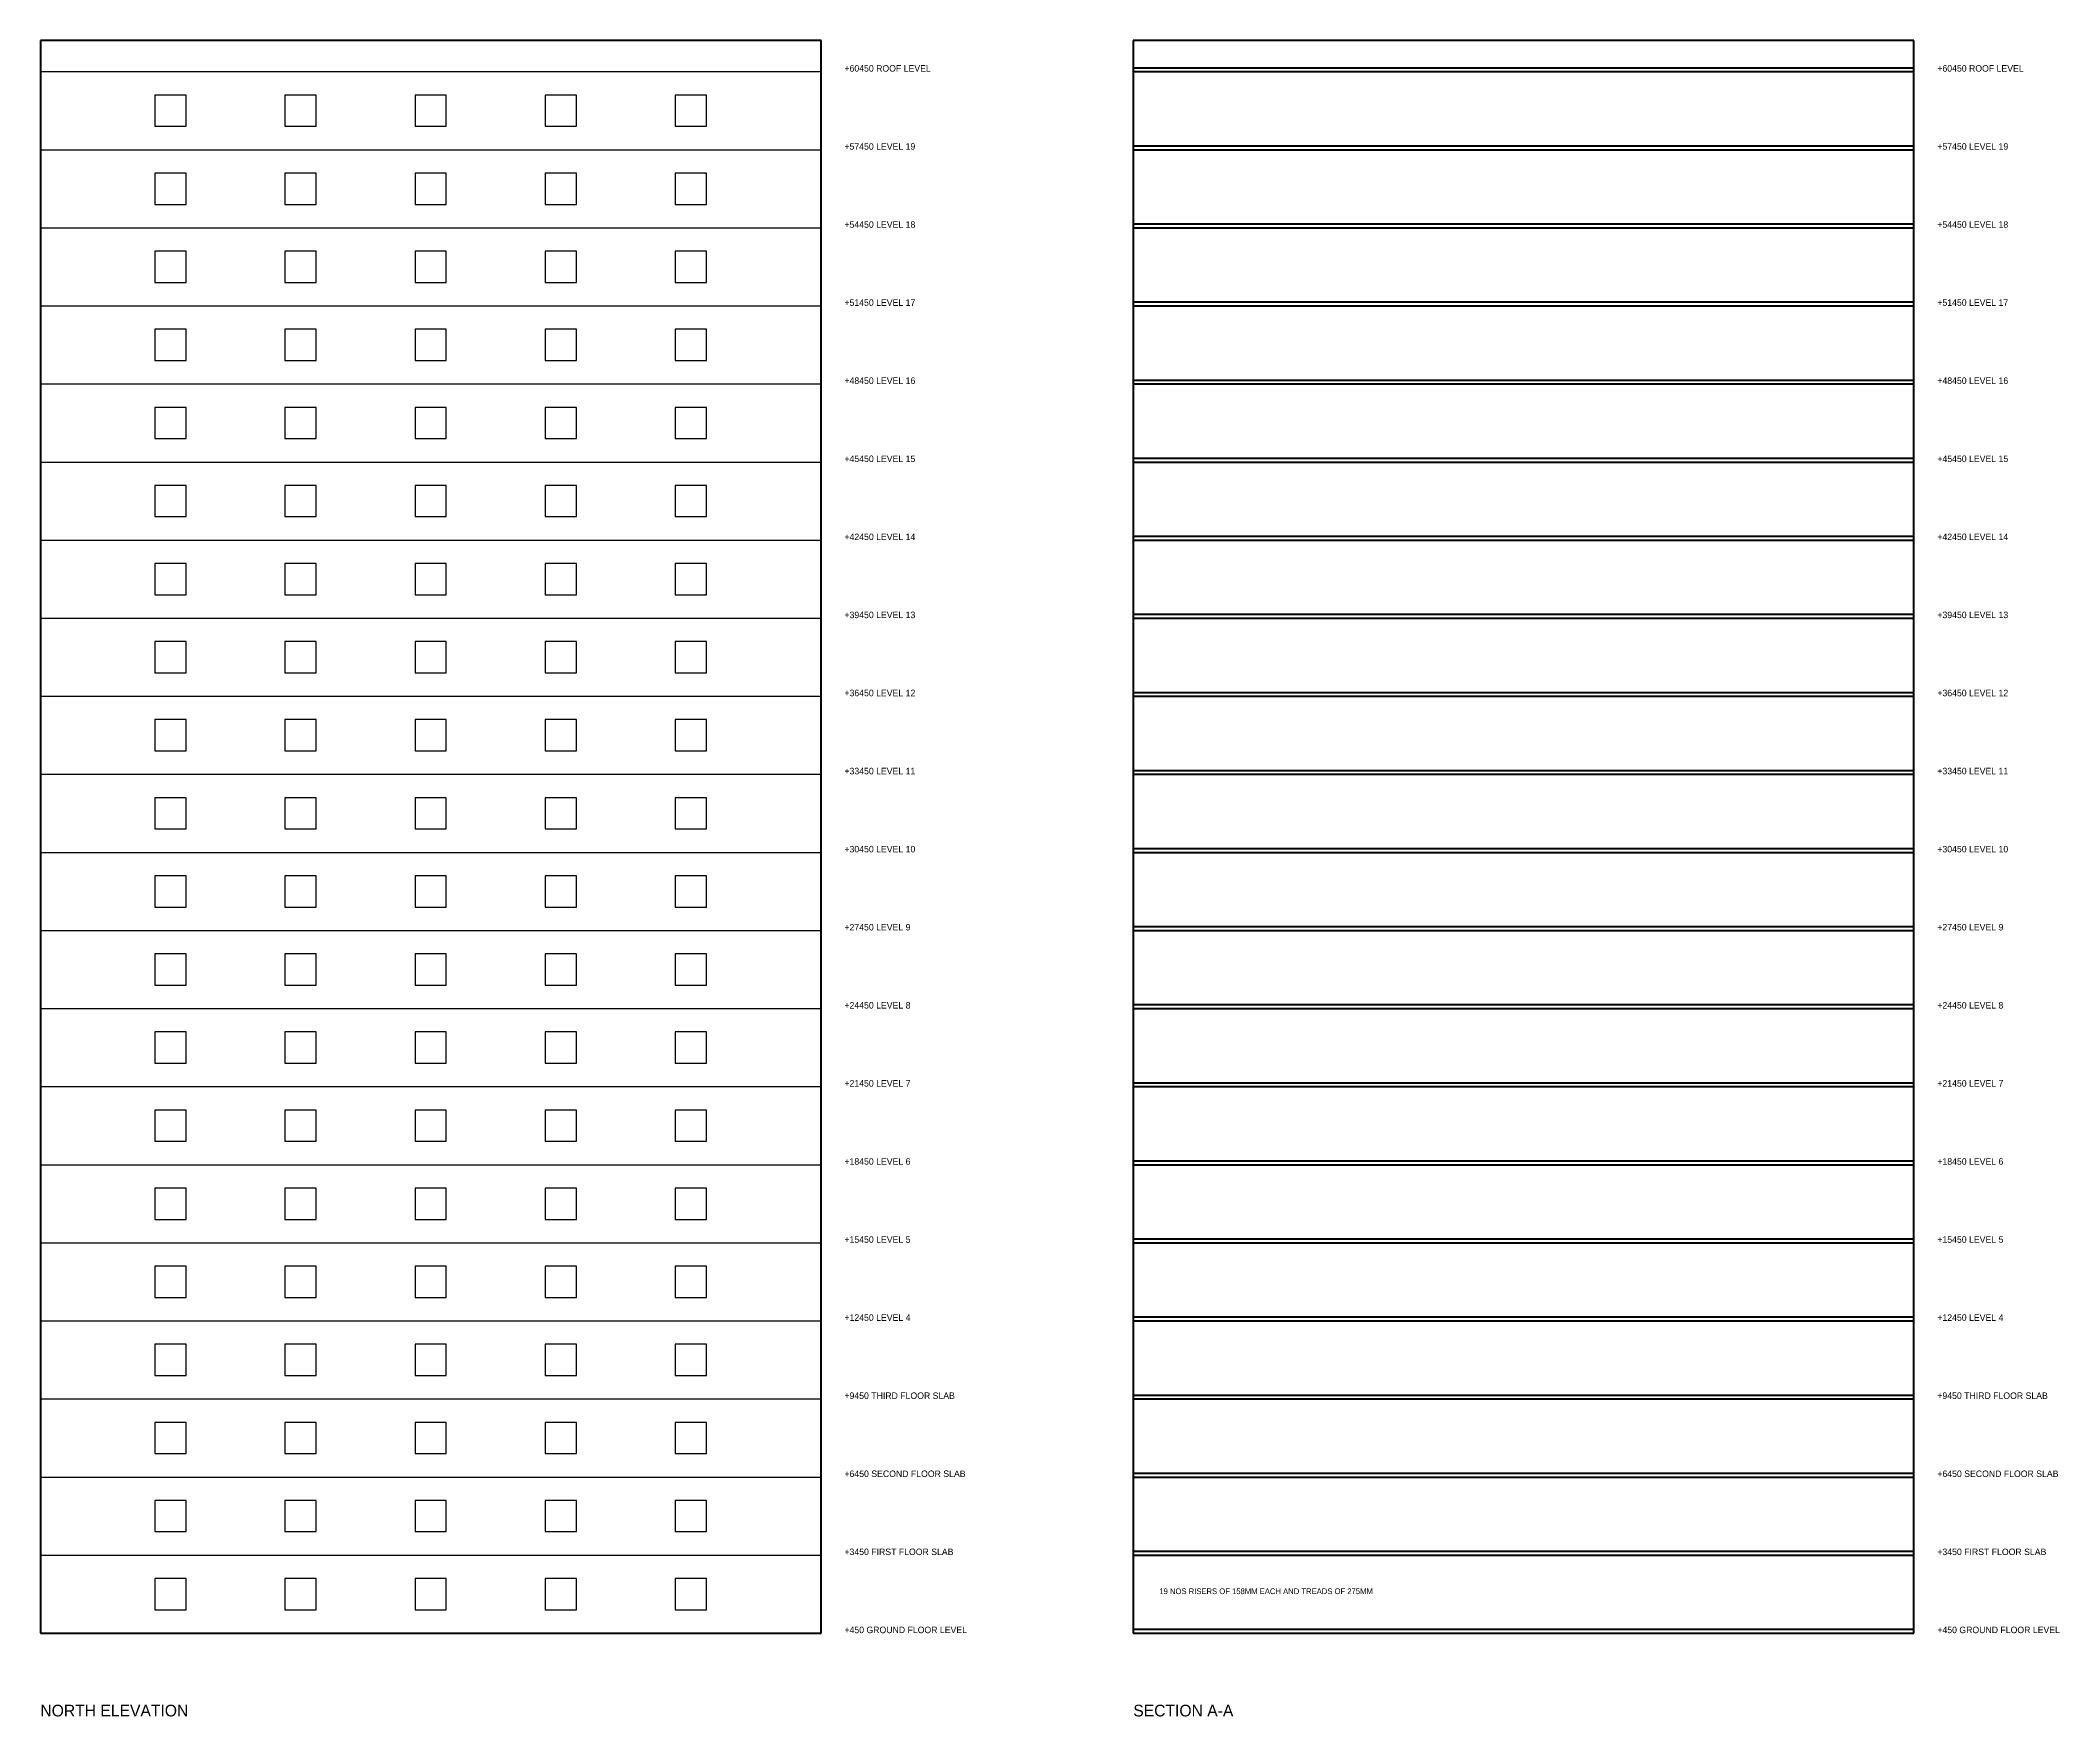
# Model space of a CAD drawing. Header units: metres. Extents: x 0 to 162, y -3 to 61.
# Drawn here: x 84 to 161.6, y -3.2 to 61.2 of the extents above; entities that cross this region are included whole.
import ezdxf

# ---------------------------------------------------------------- set-up
doc = ezdxf.new("R2010")
doc.units = ezdxf.units.M
for name, color, linetype in [('TEXT', 6, 'CONTINUOUS'), ('WALL', 4, 'CONTINUOUS'), ('WIND', 2, 'CONTINUOUS')]:
    doc.layers.add(name, color=color, linetype=linetype)

msp = doc.modelspace()

# ---------------------------------------------------------------- linework, layer by layer
at = {"layer": 'WALL', "lineweight": 50}
for p, q in [((114, 61.2), (84, 61.2)), ((84, 61.2), (84, 0)), ((114, 0), (114, 61.2)), ((156, 61.2), (126, 61.2)), ((126, 61.2), (126, 0)), ((156, 0), (156, 61.2)), ((126, 60.15), (156, 60.15)), ((126, 60), (156, 60)), ((126, 57.15), (156, 57.15)), ((126, 57), (156, 57)), ((126, 54.15), (156, 54.15)), ((126, 54), (156, 54)), ((126, 51.15), (156, 51.15)), ((126, 51), (156, 51)), ((126, 48.15), (156, 48.15)), ((126, 48), (156, 48)), ((126, 45.15), (156, 45.15)), ((126, 45), (156, 45)), ((126, 42.15), (156, 42.15)), ((126, 42), (156, 42)), ((126, 39.15), (156, 39.15)), ((126, 39), (156, 39)), ((126, 36.15), (156, 36.15)), ((126, 36), (156, 36)), ((126, 33.15), (156, 33.15)), ((126, 33), (156, 33)), ((126, 30.15), (156, 30.15)), ((126, 30), (156, 30)), ((126, 27.15), (156, 27.15)), ((126, 27), (156, 27)), ((126, 24.15), (156, 24.15)), ((126, 24), (156, 24)), ((126, 21.15), (156, 21.15)), ((126, 21), (156, 21)), ((126, 18.15), (156, 18.15)), ((126, 18), (156, 18)), ((126, 15.15), (156, 15.15)), ((126, 15), (156, 15)), ((126, 12.15), (156, 12.15)), ((126, 12), (156, 12)), ((126, 9.15), (156, 9.15)), ((126, 9), (156, 9)), ((126, 6.15), (156, 6.15)), ((126, 6), (156, 6)), ((126, 3.15), (156, 3.15)), ((126, 3), (156, 3)), ((84, 0), (114, 0)), ((126, 0.15), (156, 0.15)), ((126, 0), (156, 0)), ((126, 0), (156, 0))]:
    msp.add_line(p, q, dxfattribs=at)
at = {"layer": 'WALL'}
for p, q in [((84, 60), (114, 60)), ((84, 57), (114, 57)), ((84, 54), (114, 54)), ((84, 51), (114, 51)), ((84, 48), (114, 48)), ((84, 45), (114, 45)), ((84, 42), (114, 42)), ((84, 39), (114, 39)), ((84, 36), (114, 36)), ((84, 33), (114, 33)), ((84, 30), (114, 30)), ((84, 27), (114, 27)), ((84, 24), (114, 24)), ((84, 21), (114, 21)), ((84, 18), (114, 18)), ((84, 15), (114, 15)), ((84, 12), (114, 12)), ((84, 9), (114, 9)), ((84, 6), (114, 6)), ((84, 3), (114, 3)), ((84, 0), (114, 0))]:
    msp.add_line(p, q, dxfattribs=at)
at = {"layer": 'WIND'}
for points in [[(88.4, 57.9), (89.6, 57.9), (89.6, 59.1), (88.4, 59.1)], [(93.4, 57.9), (94.6, 57.9), (94.6, 59.1), (93.4, 59.1)], [(98.4, 57.9), (99.6, 57.9), (99.6, 59.1), (98.4, 59.1)], [(103.4, 57.9), (104.6, 57.9), (104.6, 59.1), (103.4, 59.1)], [(108.4, 57.9), (109.6, 57.9), (109.6, 59.1), (108.4, 59.1)], [(88.4, 54.9), (89.6, 54.9), (89.6, 56.1), (88.4, 56.1)], [(93.4, 54.9), (94.6, 54.9), (94.6, 56.1), (93.4, 56.1)], [(98.4, 54.9), (99.6, 54.9), (99.6, 56.1), (98.4, 56.1)], [(103.4, 54.9), (104.6, 54.9), (104.6, 56.1), (103.4, 56.1)], [(108.4, 54.9), (109.6, 54.9), (109.6, 56.1), (108.4, 56.1)], [(88.4, 51.9), (89.6, 51.9), (89.6, 53.1), (88.4, 53.1)], [(93.4, 51.9), (94.6, 51.9), (94.6, 53.1), (93.4, 53.1)], [(98.4, 51.9), (99.6, 51.9), (99.6, 53.1), (98.4, 53.1)], [(103.4, 51.9), (104.6, 51.9), (104.6, 53.1), (103.4, 53.1)], [(108.4, 51.9), (109.6, 51.9), (109.6, 53.1), (108.4, 53.1)], [(88.4, 48.9), (89.6, 48.9), (89.6, 50.1), (88.4, 50.1)], [(93.4, 48.9), (94.6, 48.9), (94.6, 50.1), (93.4, 50.1)], [(98.4, 48.9), (99.6, 48.9), (99.6, 50.1), (98.4, 50.1)], [(103.4, 48.9), (104.6, 48.9), (104.6, 50.1), (103.4, 50.1)], [(108.4, 48.9), (109.6, 48.9), (109.6, 50.1), (108.4, 50.1)], [(88.4, 45.9), (89.6, 45.9), (89.6, 47.1), (88.4, 47.1)], [(93.4, 45.9), (94.6, 45.9), (94.6, 47.1), (93.4, 47.1)], [(98.4, 45.9), (99.6, 45.9), (99.6, 47.1), (98.4, 47.1)], [(103.4, 45.9), (104.6, 45.9), (104.6, 47.1), (103.4, 47.1)], [(108.4, 45.9), (109.6, 45.9), (109.6, 47.1), (108.4, 47.1)], [(88.4, 42.9), (89.6, 42.9), (89.6, 44.1), (88.4, 44.1)], [(93.4, 42.9), (94.6, 42.9), (94.6, 44.1), (93.4, 44.1)], [(98.4, 42.9), (99.6, 42.9), (99.6, 44.1), (98.4, 44.1)], [(103.4, 42.9), (104.6, 42.9), (104.6, 44.1), (103.4, 44.1)], [(108.4, 42.9), (109.6, 42.9), (109.6, 44.1), (108.4, 44.1)], [(88.4, 39.9), (89.6, 39.9), (89.6, 41.1), (88.4, 41.1)], [(93.4, 39.9), (94.6, 39.9), (94.6, 41.1), (93.4, 41.1)], [(98.4, 39.9), (99.6, 39.9), (99.6, 41.1), (98.4, 41.1)], [(103.4, 39.9), (104.6, 39.9), (104.6, 41.1), (103.4, 41.1)], [(108.4, 39.9), (109.6, 39.9), (109.6, 41.1), (108.4, 41.1)], [(88.4, 36.9), (89.6, 36.9), (89.6, 38.1), (88.4, 38.1)], [(93.4, 36.9), (94.6, 36.9), (94.6, 38.1), (93.4, 38.1)], [(98.4, 36.9), (99.6, 36.9), (99.6, 38.1), (98.4, 38.1)], [(103.4, 36.9), (104.6, 36.9), (104.6, 38.1), (103.4, 38.1)], [(108.4, 36.9), (109.6, 36.9), (109.6, 38.1), (108.4, 38.1)], [(88.4, 33.9), (89.6, 33.9), (89.6, 35.1), (88.4, 35.1)], [(93.4, 33.9), (94.6, 33.9), (94.6, 35.1), (93.4, 35.1)], [(98.4, 33.9), (99.6, 33.9), (99.6, 35.1), (98.4, 35.1)], [(103.4, 33.9), (104.6, 33.9), (104.6, 35.1), (103.4, 35.1)], [(108.4, 33.9), (109.6, 33.9), (109.6, 35.1), (108.4, 35.1)], [(88.4, 30.9), (89.6, 30.9), (89.6, 32.1), (88.4, 32.1)], [(93.4, 30.9), (94.6, 30.9), (94.6, 32.1), (93.4, 32.1)], [(98.4, 30.9), (99.6, 30.9), (99.6, 32.1), (98.4, 32.1)], [(103.4, 30.9), (104.6, 30.9), (104.6, 32.1), (103.4, 32.1)], [(108.4, 30.9), (109.6, 30.9), (109.6, 32.1), (108.4, 32.1)], [(88.4, 27.9), (89.6, 27.9), (89.6, 29.1), (88.4, 29.1)], [(93.4, 27.9), (94.6, 27.9), (94.6, 29.1), (93.4, 29.1)], [(98.4, 27.9), (99.6, 27.9), (99.6, 29.1), (98.4, 29.1)], [(103.4, 27.9), (104.6, 27.9), (104.6, 29.1), (103.4, 29.1)], [(108.4, 27.9), (109.6, 27.9), (109.6, 29.1), (108.4, 29.1)], [(88.4, 24.9), (89.6, 24.9), (89.6, 26.1), (88.4, 26.1)], [(93.4, 24.9), (94.6, 24.9), (94.6, 26.1), (93.4, 26.1)], [(98.4, 24.9), (99.6, 24.9), (99.6, 26.1), (98.4, 26.1)], [(103.4, 24.9), (104.6, 24.9), (104.6, 26.1), (103.4, 26.1)], [(108.4, 24.9), (109.6, 24.9), (109.6, 26.1), (108.4, 26.1)], [(88.4, 21.9), (89.6, 21.9), (89.6, 23.1), (88.4, 23.1)], [(93.4, 21.9), (94.6, 21.9), (94.6, 23.1), (93.4, 23.1)], [(98.4, 21.9), (99.6, 21.9), (99.6, 23.1), (98.4, 23.1)], [(103.4, 21.9), (104.6, 21.9), (104.6, 23.1), (103.4, 23.1)], [(108.4, 21.9), (109.6, 21.9), (109.6, 23.1), (108.4, 23.1)], [(88.4, 18.9), (89.6, 18.9), (89.6, 20.1), (88.4, 20.1)], [(93.4, 18.9), (94.6, 18.9), (94.6, 20.1), (93.4, 20.1)], [(98.4, 18.9), (99.6, 18.9), (99.6, 20.1), (98.4, 20.1)], [(103.4, 18.9), (104.6, 18.9), (104.6, 20.1), (103.4, 20.1)], [(108.4, 18.9), (109.6, 18.9), (109.6, 20.1), (108.4, 20.1)], [(88.4, 15.9), (89.6, 15.9), (89.6, 17.1), (88.4, 17.1)], [(93.4, 15.9), (94.6, 15.9), (94.6, 17.1), (93.4, 17.1)], [(98.4, 15.9), (99.6, 15.9), (99.6, 17.1), (98.4, 17.1)], [(103.4, 15.9), (104.6, 15.9), (104.6, 17.1), (103.4, 17.1)], [(108.4, 15.9), (109.6, 15.9), (109.6, 17.1), (108.4, 17.1)], [(88.4, 12.9), (89.6, 12.9), (89.6, 14.1), (88.4, 14.1)], [(93.4, 12.9), (94.6, 12.9), (94.6, 14.1), (93.4, 14.1)], [(98.4, 12.9), (99.6, 12.9), (99.6, 14.1), (98.4, 14.1)], [(103.4, 12.9), (104.6, 12.9), (104.6, 14.1), (103.4, 14.1)], [(108.4, 12.9), (109.6, 12.9), (109.6, 14.1), (108.4, 14.1)], [(88.4, 9.9), (89.6, 9.9), (89.6, 11.1), (88.4, 11.1)], [(93.4, 9.9), (94.6, 9.9), (94.6, 11.1), (93.4, 11.1)], [(98.4, 9.9), (99.6, 9.9), (99.6, 11.1), (98.4, 11.1)], [(103.4, 9.9), (104.6, 9.9), (104.6, 11.1), (103.4, 11.1)], [(108.4, 9.9), (109.6, 9.9), (109.6, 11.1), (108.4, 11.1)], [(88.4, 6.9), (89.6, 6.9), (89.6, 8.1), (88.4, 8.1)], [(93.4, 6.9), (94.6, 6.9), (94.6, 8.1), (93.4, 8.1)], [(98.4, 6.9), (99.6, 6.9), (99.6, 8.1), (98.4, 8.1)], [(103.4, 6.9), (104.6, 6.9), (104.6, 8.1), (103.4, 8.1)], [(108.4, 6.9), (109.6, 6.9), (109.6, 8.1), (108.4, 8.1)], [(88.4, 3.9), (89.6, 3.9), (89.6, 5.1), (88.4, 5.1)], [(93.4, 3.9), (94.6, 3.9), (94.6, 5.1), (93.4, 5.1)], [(98.4, 3.9), (99.6, 3.9), (99.6, 5.1), (98.4, 5.1)], [(103.4, 3.9), (104.6, 3.9), (104.6, 5.1), (103.4, 5.1)], [(108.4, 3.9), (109.6, 3.9), (109.6, 5.1), (108.4, 5.1)], [(88.4, 0.9), (89.6, 0.9), (89.6, 2.1), (88.4, 2.1)], [(93.4, 0.9), (94.6, 0.9), (94.6, 2.1), (93.4, 2.1)], [(98.4, 0.9), (99.6, 0.9), (99.6, 2.1), (98.4, 2.1)], [(103.4, 0.9), (104.6, 0.9), (104.6, 2.1), (103.4, 2.1)], [(108.4, 0.9), (109.6, 0.9), (109.6, 2.1), (108.4, 2.1)]]:
    msp.add_lwpolyline(points, close=True, dxfattribs=at)

# ---------------------------------------------------------------- texts
at = {"layer": 'TEXT'}
for s, height, p in [('+60450 ROOF LEVEL', 0.25, (114.9, 60)), ('+60450 ROOF LEVEL', 0.25, (156.9, 60)), ('+57450 LEVEL 19', 0.25, (114.9, 57)), ('+57450 LEVEL 19', 0.25, (156.9, 57)), ('+54450 LEVEL 18', 0.25, (114.9, 54)), ('+54450 LEVEL 18', 0.25, (156.9, 54)), ('+51450 LEVEL 17', 0.25, (114.9, 51)), ('+51450 LEVEL 17', 0.25, (156.9, 51)), ('+48450 LEVEL 16', 0.25, (114.9, 48)), ('+48450 LEVEL 16', 0.25, (156.9, 48)), ('+45450 LEVEL 15', 0.25, (114.9, 45)), ('+45450 LEVEL 15', 0.25, (156.9, 45)), ('+42450 LEVEL 14', 0.25, (114.9, 42)), ('+42450 LEVEL 14', 0.25, (156.9, 42)), ('+39450 LEVEL 13', 0.25, (114.9, 39)), ('+39450 LEVEL 13', 0.25, (156.9, 39)), ('+36450 LEVEL 12', 0.25, (114.9, 36)), ('+36450 LEVEL 12', 0.25, (156.9, 36)), ('+33450 LEVEL 11', 0.25, (114.9, 33)), ('+33450 LEVEL 11', 0.25, (156.9, 33)), ('+30450 LEVEL 10', 0.25, (114.9, 30)), ('+30450 LEVEL 10', 0.25, (156.9, 30)), ('+27450 LEVEL 9', 0.25, (114.9, 27)), ('+27450 LEVEL 9', 0.25, (156.9, 27)), ('+24450 LEVEL 8', 0.25, (114.9, 24)), ('+24450 LEVEL 8', 0.25, (156.9, 24)), ('+21450 LEVEL 7', 0.25, (114.9, 21)), ('+21450 LEVEL 7', 0.25, (156.9, 21)), ('+18450 LEVEL 6', 0.25, (114.9, 18)), ('+18450 LEVEL 6', 0.25, (156.9, 18)), ('+15450 LEVEL 5', 0.25, (114.9, 15)), ('+15450 LEVEL 5', 0.25, (156.9, 15)), ('+12450 LEVEL 4', 0.25, (114.9, 12)), ('+12450 LEVEL 4', 0.25, (156.9, 12)), ('+9450 THIRD FLOOR SLAB', 0.25, (114.9, 9)), ('+9450 THIRD FLOOR SLAB', 0.25, (156.9, 9)), ('+6450 SECOND FLOOR SLAB', 0.25, (114.9, 6)), ('+6450 SECOND FLOOR SLAB', 0.25, (156.9, 6)), ('+3450 FIRST FLOOR SLAB', 0.25, (114.9, 3)), ('+3450 FIRST FLOOR SLAB', 0.25, (156.9, 3)), ('19 NOS RISERS OF 158MM EACH AND TREADS OF 275MM', 0.22, (127, 1.5)), ('+450 GROUND FLOOR LEVEL', 0.25, (114.9, 0)), ('+450 GROUND FLOOR LEVEL', 0.25, (156.9, 0)), ('NORTH ELEVATION', 0.45, (84, -3.2)), ('SECTION A-A', 0.45, (126, -3.2))]:
    msp.add_text(s, height=height, dxfattribs=at).set_placement(p)

doc.saveas('drawing.dxf')
